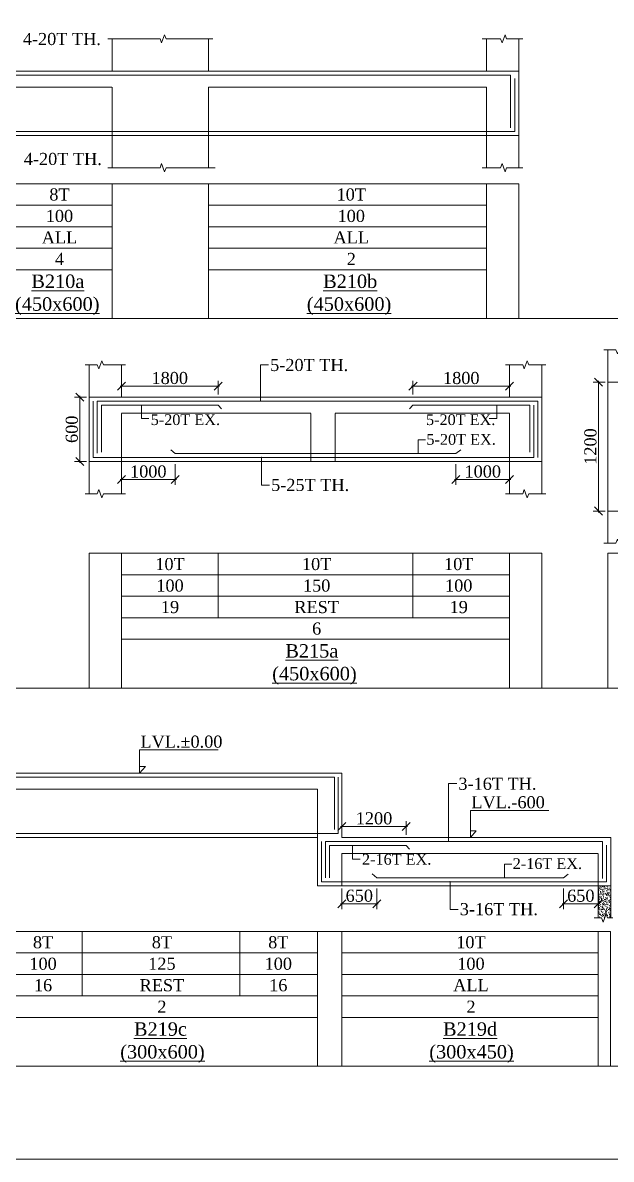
# Model space of a CAD drawing. Header units: millimetres. Extents: x 9781889 to 10654170, y -7832723 to -7608561.
# Drawn here: x 10574548 to 10585511, y -7801878 to -7780726 of the extents above; entities that cross this region are included whole.
import ezdxf
from ezdxf.enums import TextEntityAlignment as Align

# ---------------------------------------------------------------- set-up
doc = ezdxf.new("R2010")
doc.units = ezdxf.units.MM
doc.header["$LTSCALE"] = 10
doc.header["$PDMODE"] = 3
doc.linetypes.add('HIDDEN', pattern=[0.375, 0.25, -0.125])
for name, color, linetype, lineweight in [('LVL', 3, 'Continuous', 0), ('S-CUT OUT LINE', 9, 'Continuous', 0), ('S-DIM L.S.', 7, 'Continuous', 0), ('S-HATCH', 8, 'Continuous', 0), ('S-L.S.SECTION', 5, 'Continuous', 0), ('S-L.S.SLAB LINE', 252, 'HIDDEN', 0), ('S-L.S.STEEL', 1, 'Continuous', 9), ('S-SECTION MARK', 7, 'Continuous', 0), ('S-SHEET', 251, 'Continuous', 0), ('S-TEXT', 7, 'Continuous', 0), ('S-TEXT L.S. BEAM NO.', 30, 'Continuous', 0), ('S-TEXT. L.S.', 7, 'Continuous', 0)]:
    doc.layers.add(name, color=color, linetype=linetype, lineweight=lineweight)
doc.styles.add('135', font='arial.ttf', dxfattribs={"width": 0.8, "height": 135})
doc.styles.get("Standard").update_dxf_attribs({"font": 'arial.ttf'})
doc.styles.add('TEXT', font='times.ttf')
doc.dimstyles.new('75', dxfattribs={"dimtxt": 135, "dimasz": 90, "dimexe": 0.1, "dimexo": 0.03, "dimgap": 0.09, "dimtad": 1, "dimdec": 0, "dimzin": 0, "dimdsep": 46, "dimtxsty": '135', "dimblk": 'ARCHTICK', "dimcen": 0.09, "dimclrd": 256, "dimclre": 256, "dimclrt": 256, "dimadec": 0, "dimazin": 0, "dimtfac": 1, "dimtdec": 0, "dimtofl": 0, "dimtmove": 1, "dimatfit": 3, "dimldrblk": 'DOTSMALL', "dimfxl": 1, "dimtolj": 1, "dimtzin": 0, "dimlwd": -1, "dimlwe": -1, "dimarcsym": 0})
doc.dimstyles.new('SETU_1', dxfattribs={"dimtxt": 200, "dimasz": 150, "dimexe": 100, "dimexo": 50, "dimgap": 35, "dimtad": 1, "dimdec": 0, "dimzin": 0, "dimdsep": 46, "dimtxsty": 'Standard', "dimblk": 'OBLIQUE', "dimcen": 150, "dimdle": 25, "dimclrd": 256, "dimclre": 7, "dimclrt": 256, "dimadec": 0, "dimazin": 0, "dimtfac": 1, "dimtdec": 0, "dimtofl": 0, "dimtmove": 1, "dimatfit": 3, "dimfxl": 1, "dimtolj": 1, "dimtzin": 0, "dimlwd": -1, "dimlwe": 5, "dimarcsym": 1})

# ---------------------------------------------------------------- blocks, each defined once
blk = doc.blocks.new('_ArchTick')
at = {"color": 0, "linetype": 'ByBlock', "const_width": 0.15}
blk.add_lwpolyline([(-0.5, -0.5), (0.5, 0.5)], dxfattribs=at)
blk = doc.blocks.new('_Oblique')
at = {"color": 0, "linetype": 'ByBlock', "lineweight": -2}
blk.add_line((-0.5, -0.5), (0.5, 0.5), dxfattribs=at)
blk = doc.blocks.new('*D1126')
at = {"layer": 'Defpoints', "color": 0, "transparency": 16777216}
for p in [(10575787, -7787692), (10575612, -7788892), (10575787, -7788892)]:
    blk.add_point(p, dxfattribs=at)
at = {"layer": 'S-DIM L.S.', "color": 7, "lineweight": 5, "transparency": 16777216}
for p, q in [((10575737, -7787692), (10575512, -7787692)), ((10575737, -7788892), (10575512, -7788892))]:
    blk.add_line(p, q, dxfattribs=at)
at = {"layer": 'S-DIM L.S.', "transparency": 16777216}
blk.add_line((10575612, -7787667), (10575612, -7788917), dxfattribs=at)
at = {"layer": 'S-DIM L.S.', "transparency": 16777216, "xscale": 150, "yscale": 150, "zscale": 150}
for p, rotation in [((10575612, -7787692), 90), ((10575612, -7788892), 270)]:
    blk.add_blockref('_Oblique', p, dxfattribs=dict(at, rotation=rotation))
at = {"layer": 'S-DIM L.S.', "transparency": 16777216, "insert": (10575463, -7788292), "char_height": 225, "attachment_point": 5, "rotation": 90, "style": 'TEXT'}
blk.add_mtext('\\A1;600', dxfattribs=at)
blk = doc.blocks.new('*D1127')
at = {"layer": 'Defpoints', "color": 0, "transparency": 16777216}
for p in [(10583617, -7787488), (10581817, -7787692, 0), (10583617, -7787692, 0)]:
    blk.add_point(p, dxfattribs=at)
at = {"layer": 'S-DIM L.S.', "transparency": 16777216}
blk.add_line((10581792, -7787488), (10583642, -7787488), dxfattribs=at)
at = {"layer": 'S-DIM L.S.', "color": 7, "lineweight": 5, "transparency": 16777216}
for p, q in [((10581817, -7787642), (10581817, -7787388)), ((10583617, -7787642), (10583617, -7787388))]:
    blk.add_line(p, q, dxfattribs=at)
at = {"layer": 'S-DIM L.S.', "transparency": 16777216, "xscale": 150, "yscale": 150, "zscale": 150, "rotation": 180}
blk.add_blockref('_Oblique', (10581817, -7787488), dxfattribs=at)
at = {"layer": 'S-DIM L.S.', "transparency": 16777216, "xscale": 150, "yscale": 150, "zscale": 150}
blk.add_blockref('_Oblique', (10583617, -7787488), dxfattribs=at)
at = {"layer": 'S-DIM L.S.', "transparency": 16777216, "insert": (10582717, -7787339), "char_height": 225, "attachment_point": 5, "style": 'TEXT'}
blk.add_mtext('\\A1;1800', dxfattribs=at)
blk = doc.blocks.new('*D1118')
at = {"layer": 'Defpoints', "color": 0, "transparency": 16777216}
for p in [(10576387, -7787488), (10576387, -7787692, 0), (10578187, -7787692, 0)]:
    blk.add_point(p, dxfattribs=at)
at = {"layer": 'S-DIM L.S.', "transparency": 16777216}
blk.add_line((10578212, -7787488), (10576362, -7787488), dxfattribs=at)
at = {"layer": 'S-DIM L.S.', "color": 7, "lineweight": 5, "transparency": 16777216}
for p, q in [((10576387, -7787642), (10576387, -7787388)), ((10578187, -7787642), (10578187, -7787388))]:
    blk.add_line(p, q, dxfattribs=at)
at = {"layer": 'S-DIM L.S.', "transparency": 16777216, "xscale": 150, "yscale": 150, "zscale": 150, "rotation": 180}
blk.add_blockref('_Oblique', (10576387, -7787488), dxfattribs=at)
at = {"layer": 'S-DIM L.S.', "transparency": 16777216, "xscale": 150, "yscale": 150, "zscale": 150}
blk.add_blockref('_Oblique', (10578187, -7787488), dxfattribs=at)
at = {"layer": 'S-DIM L.S.', "transparency": 16777216, "insert": (10577287, -7787339), "char_height": 225, "attachment_point": 5, "style": 'TEXT'}
blk.add_mtext('\\A1;1800', dxfattribs=at)
blk = doc.blocks.new('*D1119')
at = {"layer": 'Defpoints', "color": 0, "transparency": 16777216}
for p in [(10582617, -7788892, 0), (10583617, -7788892, 0), (10583617, -7789228)]:
    blk.add_point(p, dxfattribs=at)
at = {"layer": 'S-DIM L.S.', "color": 7, "lineweight": 5, "transparency": 16777216}
for p, q in [((10582617, -7788942), (10582617, -7789328)), ((10583617, -7788942), (10583617, -7789328))]:
    blk.add_line(p, q, dxfattribs=at)
at = {"layer": 'S-DIM L.S.', "transparency": 16777216}
blk.add_line((10582592, -7789228), (10583642, -7789228), dxfattribs=at)
at = {"layer": 'S-DIM L.S.', "transparency": 16777216, "xscale": 150, "yscale": 150, "zscale": 150, "rotation": 180}
blk.add_blockref('_Oblique', (10582617, -7789228), dxfattribs=at)
at = {"layer": 'S-DIM L.S.', "transparency": 16777216, "xscale": 150, "yscale": 150, "zscale": 150}
blk.add_blockref('_Oblique', (10583617, -7789228), dxfattribs=at)
at = {"layer": 'S-DIM L.S.', "transparency": 16777216, "insert": (10583117, -7789079), "char_height": 225, "attachment_point": 5, "style": 'TEXT'}
blk.add_mtext('\\A1;1000', dxfattribs=at)
blk = doc.blocks.new('*D1120')
at = {"layer": 'Defpoints', "color": 0, "transparency": 16777216}
for p in [(10576387, -7788892, 0), (10577387, -7788892, 0), (10576387, -7789228)]:
    blk.add_point(p, dxfattribs=at)
at = {"layer": 'S-DIM L.S.', "color": 7, "lineweight": 5, "transparency": 16777216}
for p, q in [((10576387, -7788942), (10576387, -7789328)), ((10577387, -7788942), (10577387, -7789328))]:
    blk.add_line(p, q, dxfattribs=at)
at = {"layer": 'S-DIM L.S.', "transparency": 16777216}
blk.add_line((10577412, -7789228), (10576362, -7789228), dxfattribs=at)
at = {"layer": 'S-DIM L.S.', "transparency": 16777216, "xscale": 150, "yscale": 150, "zscale": 150, "rotation": 180}
blk.add_blockref('_Oblique', (10576387, -7789228), dxfattribs=at)
at = {"layer": 'S-DIM L.S.', "transparency": 16777216, "xscale": 150, "yscale": 150, "zscale": 150}
blk.add_blockref('_Oblique', (10577387, -7789228), dxfattribs=at)
at = {"layer": 'S-DIM L.S.', "transparency": 16777216, "insert": (10576887, -7789079), "char_height": 225, "attachment_point": 5, "style": 'TEXT'}
blk.add_mtext('\\A1;1000', dxfattribs=at)
blk = doc.blocks.new('*D1121')
at = {"layer": 'Defpoints', "color": 0, "transparency": 16777216}
for p in [(10585447, -7787413), (10585272, -7789813), (10585447, -7789813)]:
    blk.add_point(p, dxfattribs=at)
at = {"layer": 'S-DIM L.S.', "color": 7, "lineweight": 5, "transparency": 16777216}
for p, q in [((10585397, -7787413), (10585172, -7787413)), ((10585397, -7789813), (10585172, -7789813))]:
    blk.add_line(p, q, dxfattribs=at)
at = {"layer": 'S-DIM L.S.', "transparency": 16777216}
blk.add_line((10585272, -7787388), (10585272, -7789838), dxfattribs=at)
at = {"layer": 'S-DIM L.S.', "transparency": 16777216, "xscale": 150, "yscale": 150, "zscale": 150}
for p, rotation in [((10585272, -7787413), 90), ((10585272, -7789813), 270)]:
    blk.add_blockref('_Oblique', p, dxfattribs=dict(at, rotation=rotation))
at = {"layer": 'S-DIM L.S.', "transparency": 16777216, "insert": (10585123, -7788613), "char_height": 225, "attachment_point": 5, "rotation": 90, "style": 'TEXT'}
blk.add_mtext('\\A1;1200', dxfattribs=at)
blk = doc.blocks.new('*D1133')
at = {"layer": 'Defpoints', "color": 0, "transparency": 16777216}
for p in [(10580492, -7795683), (10580492, -7795887, 0), (10581692, -7795887, 0)]:
    blk.add_point(p, dxfattribs=at)
at = {"layer": 'S-DIM L.S.', "color": 7, "lineweight": 5, "transparency": 16777216}
for p, q in [((10580492, -7795837), (10580492, -7795583)), ((10581692, -7795837), (10581692, -7795583))]:
    blk.add_line(p, q, dxfattribs=at)
at = {"layer": 'S-DIM L.S.', "transparency": 16777216}
blk.add_line((10581717, -7795683), (10580467, -7795683), dxfattribs=at)
at = {"layer": 'S-DIM L.S.', "transparency": 16777216, "xscale": 150, "yscale": 150, "zscale": 150, "rotation": 180}
blk.add_blockref('_Oblique', (10580492, -7795683), dxfattribs=at)
at = {"layer": 'S-DIM L.S.', "transparency": 16777216, "xscale": 150, "yscale": 150, "zscale": 150}
blk.add_blockref('_Oblique', (10581692, -7795683), dxfattribs=at)
at = {"layer": 'S-DIM L.S.', "transparency": 16777216, "insert": (10581092, -7795534), "char_height": 225, "attachment_point": 5, "style": 'TEXT'}
blk.add_mtext('\\A1;1200', dxfattribs=at)
blk = doc.blocks.new('*D1330')
at = {"layer": 'Defpoints', "color": 0, "transparency": 16777216}
for p in [(10584619, -7796787, 0), (10585270, -7796787, 0), (10585270, -7797123)]:
    blk.add_point(p, dxfattribs=at)
at = {"layer": 'S-DIM L.S.', "color": 7, "lineweight": 5, "transparency": 16777216}
for p, q in [((10584619, -7796837), (10584619, -7797223)), ((10585270, -7796837), (10585270, -7797223))]:
    blk.add_line(p, q, dxfattribs=at)
at = {"layer": 'S-DIM L.S.', "transparency": 16777216}
blk.add_line((10584594, -7797123), (10585295, -7797123), dxfattribs=at)
at = {"layer": 'S-DIM L.S.', "transparency": 16777216, "xscale": 150, "yscale": 150, "zscale": 150, "rotation": 180}
blk.add_blockref('_Oblique', (10584619, -7797123), dxfattribs=at)
at = {"layer": 'S-DIM L.S.', "transparency": 16777216, "xscale": 150, "yscale": 150, "zscale": 150}
blk.add_blockref('_Oblique', (10585270, -7797123), dxfattribs=at)
at = {"layer": 'S-DIM L.S.', "transparency": 16777216, "insert": (10584944, -7796974), "char_height": 225, "attachment_point": 5, "style": 'TEXT'}
blk.add_mtext('\\A1;650', dxfattribs=at)
blk = doc.blocks.new('*D1331')
at = {"layer": 'Defpoints', "color": 0, "transparency": 16777216}
for p in [(10580492, -7796787, 0), (10581142, -7796787, 0), (10580492, -7797123)]:
    blk.add_point(p, dxfattribs=at)
at = {"layer": 'S-DIM L.S.', "color": 7, "lineweight": 5, "transparency": 16777216}
for p, q in [((10580492, -7796837), (10580492, -7797223)), ((10581142, -7796837), (10581142, -7797223))]:
    blk.add_line(p, q, dxfattribs=at)
at = {"layer": 'S-DIM L.S.', "transparency": 16777216}
blk.add_line((10581167, -7797123), (10580467, -7797123), dxfattribs=at)
at = {"layer": 'S-DIM L.S.', "transparency": 16777216, "xscale": 150, "yscale": 150, "zscale": 150, "rotation": 180}
blk.add_blockref('_Oblique', (10580492, -7797123), dxfattribs=at)
at = {"layer": 'S-DIM L.S.', "transparency": 16777216, "xscale": 150, "yscale": 150, "zscale": 150}
blk.add_blockref('_Oblique', (10581142, -7797123), dxfattribs=at)
at = {"layer": 'S-DIM L.S.', "transparency": 16777216, "insert": (10580817, -7796974), "char_height": 225, "attachment_point": 5, "style": 'TEXT'}
blk.add_mtext('\\A1;650', dxfattribs=at)

msp = doc.modelspace()

# ---------------------------------------------------------------- hatches: boundary and pattern name
at = {"layer": 'S-HATCH'}
h = msp.add_hatch(dxfattribs=at)
h.set_pattern_fill('AR-CONC', color=256, scale=0.5)
h.set_pattern_definition([(50, (788460.825, -68170.034), (91.0923345, -7.96954277), [9.525, -104.775]), (355, (788460.825, -68170.03), (-17.6217107, 95.5284226), [7.62, -83.8202921]), (100.4514447, (788468.42, -68170.7), (73.47062355, 87.55887596), [8.0950044, -89.0451223]), (46.1842, (788460.82, -68144.63), (135.5395204, -21.021164), [14.2875, -157.1625]), (96.6355576, (788472.12, -68146.39), (118.702067, 123.7130623), [12.1425116, -133.5678041]), (351.1841512, (788460.82, -68144.63), (118.702067, 123.7130623), [11.4299835, -125.729866]), (21, (788473.525, -68150.984), (75.80719563, -51.1325991), [9.525, -104.775]), (326, (788473.525, -68150.98), (30.9010142, 92.09398306), [7.62, -83.82]), (71.451445, (788479.84, -68155.245), (106.70820964, 40.96138444), [8.0950044, -89.0449688]), (37.5, (788460.825, -68170.034), (1.544301625, 42.27751944), [0, -82.804, 0, -85.09, 0, -84.1375]), (7.5, (788460.825, -68170.034), (33.40983126, 50.09028741), [0, -48.514, 0, -80.899, 0, -32.0675]), (327.5, (788432.504, -68170.034), (67.79529758, -2.864372), [0, -31.75, 0, -99.06, 0, -131.445]), (317.5, (788419.804, -68170.034), (74.0645907, 12.71324552), [0, -41.275, 0, -65.786, 0, -93.345])])
h.paths.add_polyline_path([(10585269.5, -7797387.2), (10585385.3, -7797387.2), (10585413.3, -7797310.3), (10585441.2, -7797387.2), (10585499.5, -7797387.2), (10585499.5, -7796787.2), (10585269.5, -7796787.2)])

# ---------------------------------------------------------------- linework, layer by layer
at = {"layer": 'LVL', "linetype": 'Continuous', "elevation": 0}
for points in [[(10578186.4, -7794256), (10576725.2, -7794256), (10576725.2, -7794691), (10576833.3, -7794568.9), (10576725.2, -7794568.9)], [(10584349.8, -7795383.7), (10582888.6, -7795383.7), (10582888.6, -7795887.2), (10582996.7, -7795765.1), (10582888.6, -7795765.1)]]:
    msp.add_lwpolyline(points, dxfattribs=at)
at = {"layer": 'S-CUT OUT LINE', "color": 5, "elevation": 0}
for points in [[(10576133, -7781025.1), (10577105.4, -7781025.1), (10577133.3, -7781102), (10577189.3, -7780948.3), (10577217.2, -7781025.1), (10578086.3, -7781025.1)], [(10583107.9, -7781025.1), (10583448.8, -7781025.1), (10583476.7, -7781102), (10583532.7, -7780948.3), (10583560.6, -7781025.1), (10583861.2, -7781025.1)], [(10576133, -7783425.1), (10577105.4, -7783425.1), (10577133.3, -7783348.3), (10577189.3, -7783502), (10577217.2, -7783425.1), (10578135.3, -7783425.1)], [(10583107.9, -7783425.1), (10583448.8, -7783425.1), (10583476.7, -7783348.3), (10583532.7, -7783502), (10583560.6, -7783425.1), (10583861.2, -7783425.1)], [(10585369.1, -7786813.2), (10585597.7, -7786813.2), (10585625.7, -7786890), (10585681.6, -7786736.3), (10585709.6, -7786813.2), (10586122.4, -7786813.2)], [(10575709, -7787092), (10575937.6, -7787092), (10575965.6, -7787168.9), (10576021.5, -7787015.2), (10576049.5, -7787092), (10576462.3, -7787092)], [(10583539, -7787092), (10583861.2, -7787092), (10583889.2, -7787168.9), (10583945.1, -7787015.2), (10583973.1, -7787092), (10584292.3, -7787092)], [(10575709, -7789492), (10575937.6, -7789492), (10575965.6, -7789415.2), (10576021.5, -7789568.9), (10576049.5, -7789492), (10576462.3, -7789492)], [(10583539, -7789492), (10583861.2, -7789492), (10583889.2, -7789415.2), (10583945.1, -7789568.9), (10583973.1, -7789492), (10584292.3, -7789492)], [(10585369.1, -7790413.2), (10585597.7, -7790413.2), (10585625.7, -7790336.3), (10585681.6, -7790490), (10585709.6, -7790413.2), (10586122.4, -7790413.2)]]:
    msp.add_lwpolyline(points, dxfattribs=at)
at = {"layer": 'S-CUT OUT LINE', "color": 1, "elevation": 0}
msp.add_lwpolyline([(10585538.9, -7797387.2), (10585441.2, -7797387.2), (10585413.3, -7797310.3), (10585357.3, -7797464), (10585329.3, -7797387.2), (10585194.5, -7797387.2)], dxfattribs=at)
at = {"layer": 'S-L.S.SECTION'}
for p, q in [((10576211.3, -7781625.1, 0), (10576211.3, -7781025.1, 0)), ((10578011.3, -7781625.1, 0), (10578011.3, -7781025.1, 0)), ((10583186.2, -7781625.1, 0), (10583186.2, -7781025.1, 0)), ((10583786.2, -7781625.1, 0), (10583786.2, -7781025.1, 0)), ((10572316.2, -7781625.1, 0), (10583786.2, -7781625.1, 0)), ((10583786.3, -7781625.1, 0), (10583786.3, -7782825.1, 0)), ((10572316.2, -7782825.1, 0), (10583786.2, -7782825.1, 0)), ((10576211.3, -7782825.1, 0), (10576211.3, -7783425.1, 0)), ((10578011.3, -7782825.1, 0), (10578011.3, -7783425.1, 0)), ((10583186.2, -7782825.1, 0), (10583186.2, -7783425.1, 0)), ((10583786.2, -7782825.1, 0), (10583786.2, -7783425.1, 0)), ((10585447.4, -7787413.2, 0), (10585447.4, -7786813.2, 0)), ((10575787.3, -7787692, 0), (10575787.3, -7787092, 0)), ((10576387.3, -7787692, 0), (10576387.3, -7787092, 0)), ((10583617.3, -7787692), (10583617.3, -7787092)), ((10584217.3, -7787692, 0), (10584217.3, -7787092, 0)), ((10585447.3, -7787413.2, 0), (10593772.8, -7787413.2, 0)), ((10585447.4, -7787413.2, 0), (10585447.4, -7789813.2, 0)), ((10575787.3, -7787692, 0), (10584217.3, -7787692, 0)), ((10575787.3, -7787692, 0), (10575787.3, -7788892, 0)), ((10584217.3, -7788892, 0), (10584217.3, -7787692, 0)), ((10575787.3, -7788892, 0), (10584217.3, -7788892, 0)), ((10575787.3, -7788892, 0), (10575787.3, -7789492, 0)), ((10576387.3, -7788892, 0), (10576387.3, -7789492, 0)), ((10583617.3, -7788892), (10583617.3, -7789492)), ((10584217.3, -7788892, 0), (10584217.3, -7789492, 0)), ((10585447.3, -7789813.2, 0), (10593772.8, -7789813.2, 0)), ((10585447.4, -7789813.2, 0), (10585447.4, -7790413.2, 0)), ((10562886.5, -7794691, 0), (10580491.5, -7794691, 0)), ((10580491.5, -7795887.2, 0), (10580491.5, -7794691, 0)), ((10562886.5, -7795891, 0), (10580041.5, -7795891, 0)), ((10580041.5, -7795891, 0), (10580041.5, -7796787.2, 0)), ((10580491.5, -7795887.2, 0), (10585499.5, -7795887.2, 0)), ((10585499.5, -7796787.2, 0), (10585499.5, -7795887.2, 0)), ((10585499.5, -7796787.2, 0), (10585499.5, -7795887.2, 0)), ((10580041.5, -7796787.2, 0), (10585495.4, -7796787.2, 0))]:
    msp.add_line(p, q, dxfattribs=at)
at = {"layer": 'S-L.S.SECTION', "color": 1}
for p, q in [((10585269.5, -7796787.2, 0), (10585269.5, -7797387.2, 0)), ((10585499.5, -7796787.2, 0), (10585499.5, -7797387.2, 0))]:
    msp.add_line(p, q, dxfattribs=at)
at = {"layer": 'S-L.S.SLAB LINE', "ltscale": 0.3}
for p, q in [((10574116.2, -7781925.1, 0), (10576211.2, -7781925.1, 0)), ((10576211.2, -7781925.1, 0), (10576211.2, -7782825.1, 0)), ((10578011.2, -7781925.1, 0), (10583186.2, -7781925.1, 0)), ((10578011.3, -7781925.1, 0), (10578011.3, -7782825.1, 0)), ((10583186.2, -7781925.1, 0), (10583186.2, -7782825.1, 0)), ((10585447.3, -7787713.2, 0), (10585447.4, -7787713.2, 0)), ((10575787.3, -7787992, 0), (10575787.3, -7787992, 0)), ((10576387.3, -7787992, 0), (10579917.3, -7787992, 0)), ((10576387.3, -7787992, 0), (10576387.3, -7788892, 0)), ((10579917.3, -7787992, 0), (10579917.3, -7788892, 0)), ((10580367.3, -7787992, 0), (10583617.3, -7787992, 0)), ((10580367.3, -7787992, 0), (10580367.3, -7788892, 0)), ((10583617.3, -7787992), (10583617.3, -7788892)), ((10574206.5, -7794991, 0), (10580041.5, -7794991, 0)), ((10580041.5, -7794991, 0), (10580041.5, -7795891, 0)), ((10580491.5, -7796187.2, 0), (10585269.5, -7796187.2, 0)), ((10580491.5, -7796187.2, 0), (10580491.5, -7796787.2, 0)), ((10585269.5, -7796187.2, 0), (10585269.5, -7796787.2, 0)), ((10585269.5, -7796187.2, 0), (10585269.5, -7796787.2, 0)), ((10585269.5, -7796187.2, 0), (10585269.5, -7796787.2, 0))]:
    msp.add_line(p, q, dxfattribs=at)
at = {"layer": 'S-L.S.STEEL'}
for p, q in [((10572466.2, -7781700.1, 0), (10583636.3, -7781700.1, 0)), ((10583636.3, -7781700.1, 0), (10583636.3, -7782683.7, 0)), ((10583711.3, -7781765, 0), (10583711.3, -7782750.1, 0)), ((10572391.2, -7782750.1, 0), (10583711.3, -7782750.1, 0)), ((10575862.3, -7788817, 0), (10575862.3, -7787767, 0)), ((10575937.3, -7787767, 0), (10584142.3, -7787767, 0)), ((10575937.3, -7788737.4, 0), (10575937.3, -7787767, 0)), ((10584142.3, -7788817, 0), (10584142.3, -7787767, 0)), ((10578187.4, -7787842, 0), (10576012.3, -7787842, 0)), ((10576012.3, -7788720.8, 0), (10576012.3, -7787842, 0)), ((10578187.4, -7787842, 0), (10578250.6, -7787908.9, 0)), ((10583992.3, -7788720.8, 0), (10583992.3, -7787842, 0)), ((10584067.3, -7788817, 0), (10584067.3, -7787842, 0)), ((10575862.3, -7788817, 0), (10584067.3, -7788817, 0)), ((10562961.5, -7795816, 0), (10580424.3, -7795816, 0)), ((10580114.8, -7796712.2, 0), (10580114.8, -7795962.2, 0)), ((10580189.1, -7795962.2, 0), (10585349.5, -7795962.2, 0)), ((10580189.1, -7796640.6, 0), (10580189.1, -7795962.2, 0)), ((10585349.5, -7796650, 0), (10585349.5, -7795962.2, 0)), ((10580262, -7796640.6, 0), (10580262, -7796037.2, 0)), ((10585424.5, -7796712.2, 0), (10585424.5, -7796031.6, 0)), ((10580111.7, -7796712.2, 0), (10585424.5, -7796712.2, 0))]:
    msp.add_line(p, q, dxfattribs=at)
at = {"layer": 'S-L.S.STEEL', "elevation": 0}
for points in [[(10582706.6, -7788673.8), (10582617.1, -7788742), (10577387.4, -7788742), (10577305.4, -7788671.3)], [(10584708.9, -7796569), (10584619.4, -7796637.2), (10581141.6, -7796637.2), (10581059.6, -7796566.5)]]:
    msp.add_lwpolyline(points, dxfattribs=at)
at = {"layer": 'S-L.S.STEEL'}
for points in [[(10583992.3, -7787842, 0), (10581817.3, -7787842, 0), (10581754.1, -7787908.9, 0)], [(10562969.3, -7794766, 0), (10580357.2, -7794766, 0), (10580357.2, -7795740.7, 0)], [(10563036.5, -7794766, 0), (10580357.2, -7794766, 0)], [(10580424.3, -7794766, 0), (10580424.3, -7795816, 0)], [(10580262, -7796037.2, 0), (10581691.5, -7796037.2, 0), (10581754.7, -7796104, 0)]]:
    msp.add_polyline3d(points, dxfattribs=at)
at = {"layer": 'S-SHEET'}
for p, q in [((10572316.2, -7783721.6, 0), (10583786.2, -7783721.6, 0)), ((10576211.2, -7783721.6, 0), (10576211.2, -7786230.9, 0)), ((10578011.2, -7783721.6, 0), (10578011.2, -7786230.9, 0)), ((10583186.2, -7783721.6, 0), (10583186.2, -7786230.9, 0)), ((10583786.2, -7783721.6, 0), (10583786.2, -7786230.9, 0)), ((10574116.2, -7784121.6, 0), (10576211.2, -7784121.6, 0)), ((10578011.2, -7784121.6, 0), (10583186.2, -7784121.6, 0)), ((10574116.2, -7784521.6, 0), (10576211.2, -7784521.6, 0)), ((10578011.2, -7784521.6, 0), (10583186.2, -7784521.6, 0)), ((10574116.2, -7784921.6, 0), (10576211.2, -7784921.6, 0)), ((10578011.2, -7784921.6, 0), (10583186.2, -7784921.6, 0)), ((10574116.2, -7785321.6, 0), (10576211.2, -7785321.6, 0)), ((10578011.2, -7785321.6, 0), (10583186.2, -7785321.6, 0)), ((10545497.1, -7786230.9), (10596831.2, -7786230.9)), ((10572316.2, -7786230.9), (10583786.2, -7786230.9, 0)), ((10575787.3, -7790600.2, 0), (10584217.3, -7790600.2, 0)), ((10575787.3, -7790600.2), (10575787.3, -7793109.5)), ((10576387.3, -7790600.2), (10576387.3, -7793109.5)), ((10578187.3, -7790600.2), (10578187.3, -7791800.2)), ((10581817.3, -7790600.2), (10581817.3, -7791800.2)), ((10583617.3, -7790600.2), (10583617.3, -7793109.5)), ((10584217.3, -7790600.2, 0), (10584217.3, -7793109.5, 0)), ((10585447.3, -7790600.2, 0), (10593772.8, -7790600.2, 0)), ((10585447.3, -7790600.2, 0), (10585447.3, -7793109.5, 0)), ((10576387.3, -7791000.2, 0), (10583617.3, -7791000.2, 0)), ((10576387.3, -7791400.2, 0), (10583617.3, -7791400.2, 0)), ((10576387.3, -7791800.2, 0), (10583617.3, -7791800.2, 0)), ((10576387.3, -7792200.2, 0), (10583617.3, -7792200.2, 0)), ((10545497.1, -7793109.5, 0), (10596831.2, -7793109.5, 0)), ((10575787.3, -7793109.5, 0), (10584217.3, -7793109.5, 0)), ((10585447.3, -7793109.5, 0), (10593772.8, -7793109.5, 0)), ((10562886.5, -7797638.2, 0), (10585495.4, -7797638.2, 0)), ((10575656.5, -7797638.2, 0), (10575656.5, -7798838.2, 0)), ((10578591.5, -7797638.2, 0), (10578591.5, -7798838.2, 0)), ((10580041.5, -7797638.2, 0), (10580041.5, -7800147.5, 0)), ((10580491.5, -7797638.2, 0), (10580491.5, -7800147.5, 0)), ((10585269.5, -7797638.2, 0), (10585269.5, -7800147.5, 0)), ((10585495.4, -7797638.2, 0), (10585495.4, -7800147.5, 0)), ((10574206.5, -7798038.2, 0), (10580041.5, -7798038.2, 0)), ((10580491.5, -7798038.2, 0), (10585269.5, -7798038.2, 0)), ((10574206.5, -7798438.2, 0), (10580041.5, -7798438.2, 0)), ((10580491.5, -7798438.2, 0), (10585269.5, -7798438.2, 0)), ((10574206.5, -7798838.2, 0), (10580041.5, -7798838.2, 0)), ((10580491.5, -7798838.2, 0), (10585269.5, -7798838.2, 0)), ((10574206.5, -7799238.2, 0), (10580041.5, -7799238.2, 0)), ((10580491.5, -7799238.2, 0), (10585269.5, -7799238.2, 0)), ((10545497.1, -7800147.5, 0), (10596831.2, -7800147.5, 0)), ((10562886.5, -7800147.5, 0), (10585495.4, -7800147.5, 0))]:
    msp.add_line(p, q, dxfattribs=at)
msp.add_lwpolyline([(10545497.1, -7760218.1), (10596831.2, -7760218.1), (10596831.2, -7801877.7), (10545497.1, -7801877.7)], close=True, dxfattribs=at)

# ---------------------------------------------------------------- texts
at = {"layer": 'LVL', "style": 'TEXT'}
for s, p in [('LVL.%%P0.00', (10576740.9, -7794217.5, 0)), ('LVL.-600', (10582904.4, -7795345.3, 0))]:
    msp.add_text(s, height=225, dxfattribs=at).set_placement(p)
at = {"layer": 'S-TEXT', "linetype": 'ByBlock', "style": 'TEXT'}
for s, p in [('8T', (10575232.8, -7783921.6, 0)), ('10T', (10580667.8, -7783921.6, 0)), ('100', (10575232.8, -7784321.6, 0)), ('100', (10580667.8, -7784321.6, 0)), ('ALL', (10575232.8, -7784721.6, 0)), ('ALL', (10580667.8, -7784721.6, 0)), ('4', (10575232.8, -7785121.6, 0)), ('2', (10580667.8, -7785121.6, 0)), ('10T', (10577291.6, -7790800.2, 0)), ('10T', (10580023, -7790800.2, 0)), ('10T', (10582669.6, -7790800.2, 0)), ('100', (10577291.6, -7791200.2, 0)), ('150', (10580023, -7791200.2, 0)), ('100', (10582669.6, -7791200.2, 0)), ('19', (10577291.6, -7791600.2, 0)), ('REST', (10580023, -7791600.2, 0)), ('19', (10582669.6, -7791600.2, 0)), ('6', (10580023, -7792000.2, 0)), ('8T', (10574926.7, -7797838.2, 0)), ('8T', (10577140.5, -7797838.2, 0)), ('8T', (10579308.7, -7797838.2, 0)), ('10T', (10582897, -7797838.2, 0)), ('100', (10574926.7, -7798238.2, 0)), ('125', (10577140.5, -7798238.2, 0)), ('100', (10579308.7, -7798238.2, 0)), ('100', (10582897, -7798238.2, 0)), ('16', (10574926.7, -7798638.2, 0)), ('REST', (10577140.5, -7798638.2, 0)), ('16', (10579308.7, -7798638.2, 0)), ('ALL', (10582897, -7798638.2, 0)), ('2', (10577140.5, -7799038.2, 0)), ('2', (10582897, -7799038.2, 0))]:
    msp.add_text(s, height=225, dxfattribs=at).set_placement(p, align=Align.MIDDLE_CENTER)
at = {"layer": 'S-TEXT L.S. BEAM NO.', "color": 140, "linetype": 'ByBlock', "style": 'TEXT'}
for s, p in [('%%UB210a', (10574709.4, -7785662.3, 0)), ('%%UB210b', (10580144.4, -7785662.3, 0)), ('%%U(450x600)', (10574405, -7786085.3, 0)), ('%%U(450x600)', (10579840, -7786085.3, 0)), ('%%UB215a', (10579440.5, -7792540.9, 0)), ('%%U(450x600)', (10579195.2, -7792963.9, 0))]:
    msp.add_text(s, height=250, dxfattribs=at).set_placement(p)
at = {"layer": 'S-TEXT L.S. BEAM NO.', "linetype": 'ByBlock', "style": 'TEXT'}
for s, p in [('%%UB219c', (10576620.4, -7799578.9, 0)), ('%%U(300x600)', (10576364.3, -7800001.9, 0))]:
    msp.add_text(s, height=250, dxfattribs=at).set_placement(p)
at = {"layer": 'S-TEXT L.S. BEAM NO.', "color": 35, "linetype": 'ByBlock', "style": 'TEXT'}
for s, p in [('%%UB219d', (10582376.9, -7799578.9, 0)), ('%%U(300x450)', (10582120.8, -7800001.9, 0))]:
    msp.add_text(s, height=250, dxfattribs=at).set_placement(p)
at = {"layer": 'S-TEXT. L.S.', "style": 'TEXT'}
for s, height, p in [('4-20T TH.', 225, (10574549.8, -7781140.9, 0)), ('4-20T TH.', 225, (10574568.1, -7783373, 0)), ('5-20T TH.', 225, (10579156.5, -7787207.7, 0)), ('5-20T EX.', 200, (10576931.8, -7788213, 0)), ('5-20T EX.', 200, (10582059.6, -7788213, 0)), ('5-20T EX.', 200, (10582067.5, -7788580, 0)), ('5-25T TH.', 225, (10579174.9, -7789439.9, 0)), ('3-16T TH.', 225, (10582663, -7795001.3, 0)), ('2-16T EX.', 200, (10580867.3, -7796394.7, 0)), ('2-16T EX.', 200, (10583674.7, -7796475.2, 0)), ('3-16T TH.', 225, (10582689.3, -7797335, 0))]:
    msp.add_text(s, height=height, dxfattribs=at).set_placement(p)

# ---------------------------------------------------------------- dimensions: what is measured, and where the dimension line sits
at = {"layer": 'S-DIM L.S.'}
for base, p1, p2, picture, middle in [((10576387.4, -7787488.2, 0), (10578187.4, -7787692, 0), (10576387.4, -7787692, 0), '*D1118', (10577287.4, -7787338.8, 0)), ((10576387.3, -7789228.1, 0), (10577387.4, -7788892, 0), (10576387.3, -7788892, 0), '*D1120', (10576887.4, -7789078.6, 0)), ((10580491.5, -7795683.4, 0), (10581691.5, -7795887.2, 0), (10580491.5, -7795887.2, 0), '*D1133', (10581091.5, -7795533.9, 0)), ((10580491.5, -7797123.2, 0), (10581141.6, -7796787.2, 0), (10580491.5, -7796787.2, 0), '*D1331', (10580816.6, -7796973.8, 0))]:
    dim = msp.add_linear_dim(base=base, p1=p1, p2=p2, dimstyle='SETU_1', override={"dimtxt": 225, "dimtxsty": 'TEXT'}, dxfattribs=at)
    dim.commit()
    dim.dimension.update_dxf_attribs({"geometry": picture, "text_midpoint": middle})
for base, p1, p2, picture, middle in [((10583617.3, -7787488.2, 0), (10581817.3, -7787692, 0), (10583617.3, -7787692, 0), '*D1127', (10582717.3, -7787338.8, 0)), ((10583617.3, -7789228.1, 0), (10582617.1, -7788892, 0), (10583617.3, -7788892), '*D1119', (10583117.2, -7789078.6, 0)), ((10585269.5, -7797123.2, 0), (10584619.4, -7796787.2, 0), (10585269.5, -7796787.2, 0), '*D1330', (10584944.4, -7796973.8, 0))]:
    dim = msp.add_linear_dim(base=base, p1=p1, p2=p2, angle=180, dimstyle='SETU_1', override={"dimtxt": 225, "dimtxsty": 'TEXT'}, dxfattribs=at)
    dim.commit()
    dim.dimension.update_dxf_attribs({"geometry": picture, "text_midpoint": middle})
at = {"layer": 'S-DIM L.S.', "color": 7}
for base, p1, p2, picture, middle in [((10585272.2, -7789813.2, 0), (10585447.3, -7787413.2, 0), (10585447.3, -7789813.2, 0), '*D1121', (10585122.7, -7788613.2, 0)), ((10575612.1, -7788892), (10575787.3, -7787692), (10575787.3, -7788892), '*D1126', (10575462.7, -7788292))]:
    dim = msp.add_linear_dim(base=base, p1=p1, p2=p2, angle=90, dimstyle='SETU_1', override={"dimtxt": 225, "dimlfac": 0.5, "dimtxsty": 'TEXT'}, dxfattribs=at)
    dim.commit()
    dim.dimension.update_dxf_attribs({"geometry": picture, "text_midpoint": middle})

# ---------------------------------------------------------------- leaders
at = {"layer": 'S-SECTION MARK'}
for points in [[(10578974.9, -7787767, 0), (10578974.9, -7787092.6, 0), (10579127.4, -7787092.6, 0)], [(10576757.8, -7787842, 0), (10576757.8, -7788094.3, 0), (10576897.2, -7788094.3, 0)], [(10583377.7, -7787842, 0), (10583377.7, -7788094.3, 0), (10583238.3, -7788094.3, 0)], [(10581913.6, -7788742, 0), (10581913.6, -7788489.7, 0), (10582049, -7788489.7, 0)], [(10578993.2, -7788813.1, 0), (10578993.2, -7789335, 0), (10579145.8, -7789335, 0)], [(10582481.3, -7795962.2, 0), (10582481.3, -7794886.2, 0), (10582633.9, -7794886.2, 0)], [(10580693.3, -7796037.2, 0), (10580693.3, -7796289.5, 0), (10580832.7, -7796289.5, 0)], [(10583520.8, -7796637.2, 0), (10583520.8, -7796384.8, 0), (10583656.2, -7796384.8, 0)], [(10582507.6, -7796708.2, 0), (10582507.6, -7797230.2, 0), (10582660.2, -7797230.2, 0)]]:
    msp.add_leader(points, dimstyle='75', override={"dimasz": 75}, dxfattribs=at)

doc.saveas('drawing.dxf')
